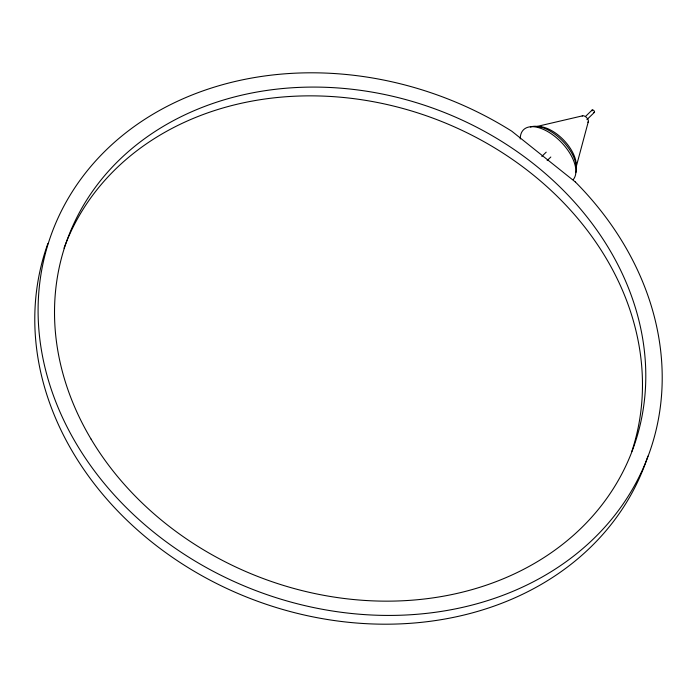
<?xml version="1.0" encoding="UTF-8"?>
<svg xmlns="http://www.w3.org/2000/svg" width="697" height="697" viewBox="0 0 697 697"><rect width="100%" height="100%" fill="white"/><g stroke="black" fill="none" stroke-linecap="round" stroke-linejoin="round"><path stroke-width="1.05" d="M588.381 121.4L576.14 167.062A30.476 15.874 45.9 0 0 563.646 140.027A30.476 15.874 45.9 0 0 537.004 126.575M541.813 156.416L546.213 152.146M585.445 116.512L592.162 109.995M586.891 119.649L594.358 112.409M547.162 160.563L550.822 157.008M537.126 126.427L582.648 115.807M64.011 248.202A301.592 250.031 20.7 0 1 429.291 116.817A301.592 250.031 20.7 0 1 631.778 451.543M647.896 456.16A318.346 263.919 20.7 0 1 261.026 602.496A318.346 263.919 20.7 0 1 47.875 243.541M520.258 138.991A35.216 18.349 45.9 0 1 554.028 135.793A35.216 18.349 45.9 0 1 573.256 179.573M530.373 127.028A33.264 17.329 45.9 0 1 561.991 140.35A33.264 17.329 45.9 0 1 575.818 172.673M582.187 116.033A4.243 2.213 45.9 0 1 586.804 117.81A4.243 2.213 45.9 0 1 587.902 122.297M592.049 110.858A1.629 0.845 45.9 0 1 592.912 109.969A1.629 0.845 45.9 0 1 594.524 111.729A1.629 0.845 45.9 0 1 593.417 112.365M575.365 181.987L511.781 131.202A318.346 263.919 20.7 0 0 39.912 281.684A318.346 263.919 20.7 0 0 450.75 609.797A318.346 263.919 20.7 0 0 575.365 181.987M91.098 439.145A301.592 250.031 20.7 0 0 603.053 503.434A301.592 250.031 20.7 0 0 356.315 89.774A301.592 250.031 20.7 0 0 91.098 439.145"/></g></svg>
